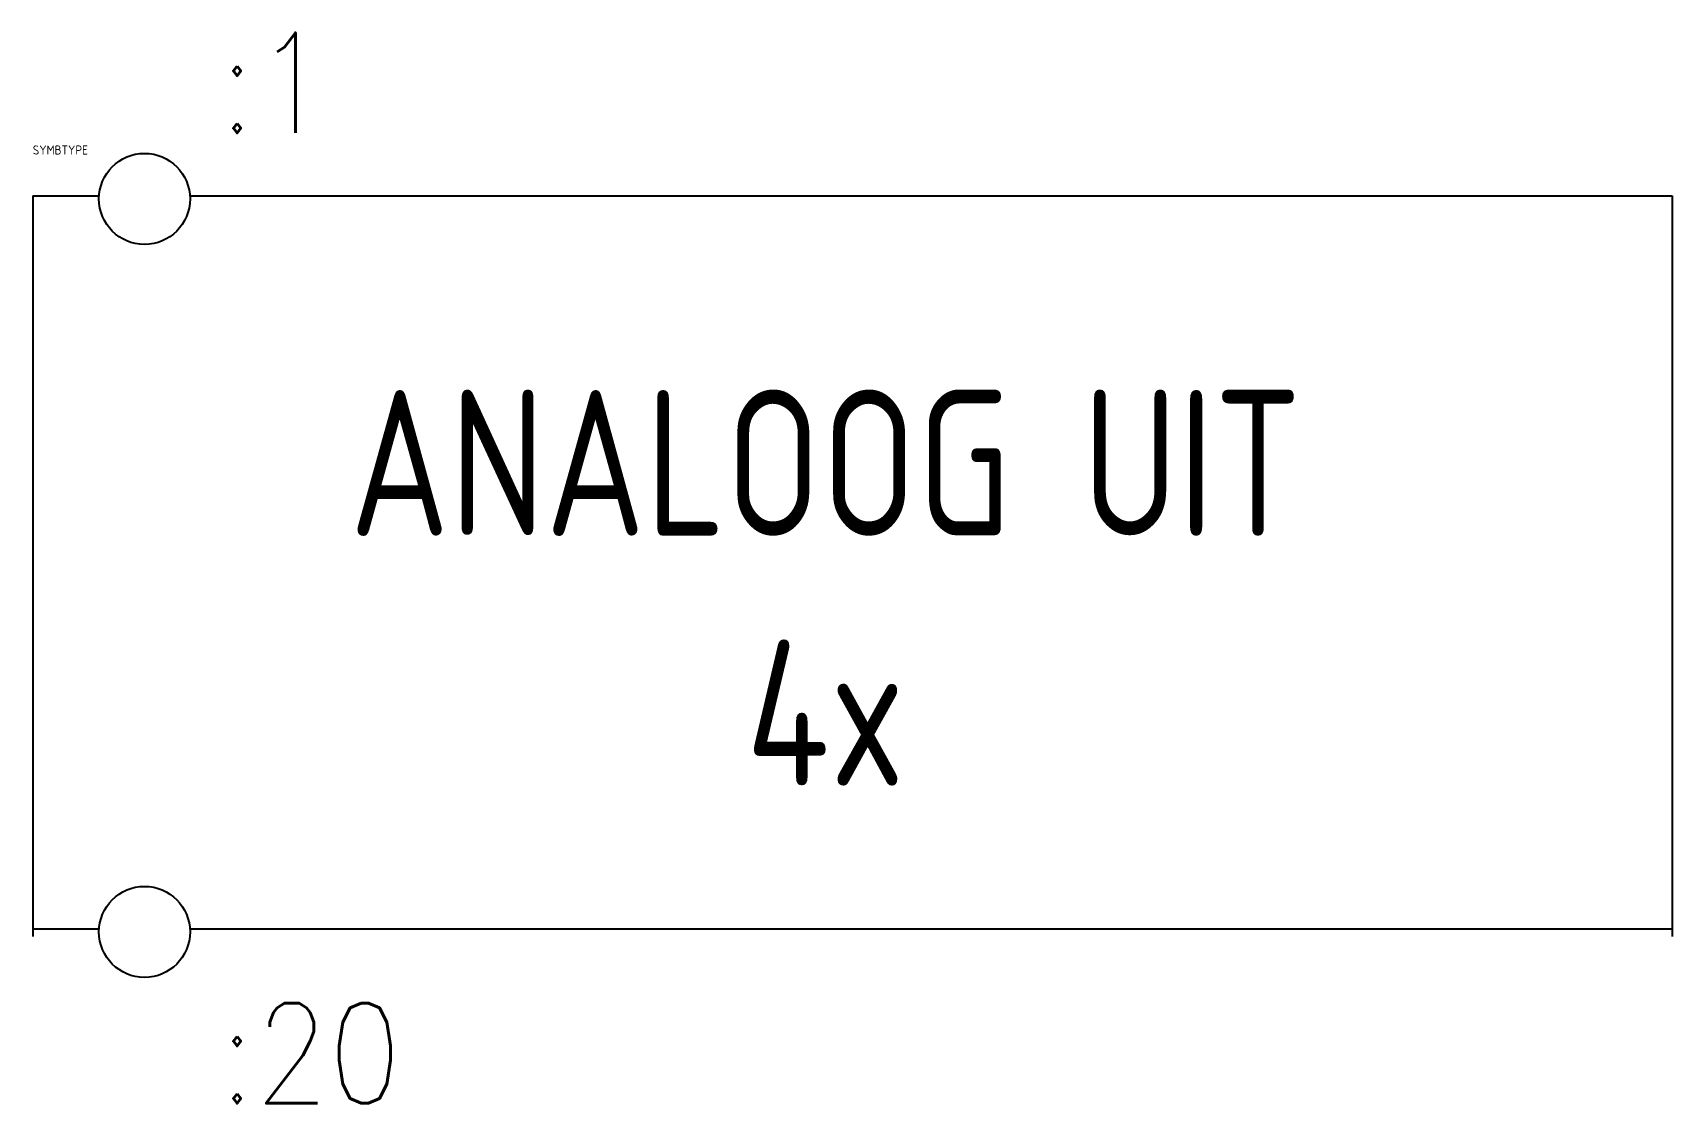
# Model space of a CAD drawing. Extents: x 315 to 351, y 96 to 219.
# Drawn here: x 315 to 351, y 195.12 to 218.63 of the extents above.
import ezdxf
from ezdxf.enums import TextEntityAlignment as Align

# ---------------------------------------------------------------- set-up
doc = ezdxf.new("R2010")
doc.units = 0
doc.header["$MEASUREMENT"] = 0
doc.linetypes.add('DASHED', pattern=[0.75, 0.5, -0.25])
doc.layers.get('0').update_dxf_attribs({"linetype": 'CONTINUOUS'})
doc.layers.add('1', color=8, linetype='CONTINUOUS')
doc.layers.add('11', color=30, linetype='DASHED')
doc.styles.add('ROMANS', font='txt.shx', dxfattribs={"width": 0.85})
doc.styles.get("Standard").update_dxf_attribs({"font": 'isocp.shx'})

msp = doc.modelspace()

# ---------------------------------------------------------------- linework, layer by layer
at = {"layer": '1'}
for p, q in [((315, 215.046), (315, 201.351)), ((315, 215.046), (316.453, 215.046)), ((318.453, 215.046), (351, 215.046)), ((351, 215.046), (351, 201.351)), ((315, 212.951), (315, 198.775)), ((351, 212.951), (351, 198.775)), ((315, 198.949), (316.453, 198.949)), ((315, 198.949), (316.453, 198.949)), ((318.453, 198.949), (351, 198.949)), ((318.453, 198.949), (326.455, 198.949))]:
    msp.add_line(p, q, dxfattribs=at)
for centre in [(317.453, 214.977), (317.453, 198.879), (317.453, 198.879)]:
    msp.add_circle(centre, 1, dxfattribs=at)

# ---------------------------------------------------------------- texts
at = {"flags": 1}
msp.add_attdef('SYMBTYPE', (315, 215.951), 'GN', height=0.2, dxfattribs=at)
at = {"layer": '1', "style": 'ROMANS', "width": 0.85}
for s, p in [(':1', (319.085, 216.426)), (':20', (319.085, 195.116))]:
    msp.add_text(s, height=2.2, dxfattribs=at).set_placement(p)
at = {"layer": '11', "width": 0.85}
for s, p in [('ANALOOG UIT', (332.41, 209.182)), ('4x', (332.41, 203.697))]:
    msp.add_text(s, height=3.2, dxfattribs=at).set_placement(p, align=Align.MIDDLE)

doc.saveas('drawing.dxf')
